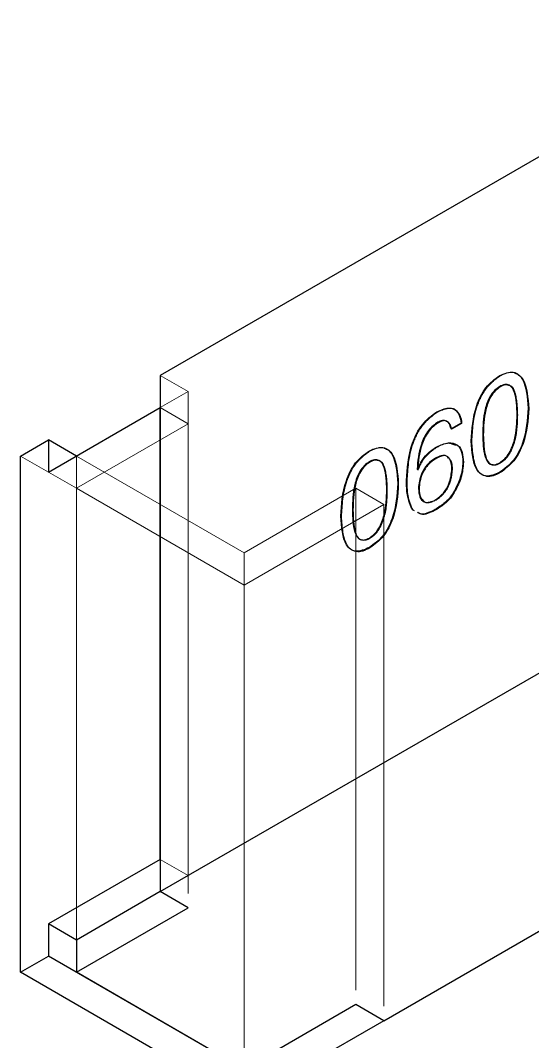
# Model space of a CAD drawing. Header units: millimetres. Extents: x 0 to 841, y 0 to 2287.
# Drawn here: x 613.403 to 614.698, y 248.766 to 251.35 of the extents above; entities that cross this region are included whole.
import ezdxf

# ---------------------------------------------------------------- set-up
doc = ezdxf.new("R2010")
doc.units = ezdxf.units.MM
doc.linetypes.add('HIDDEN', pattern=[1.905, 1.27, -0.635])

msp = doc.modelspace()

# ---------------------------------------------------------------- linework, layer by layer
at = {"color": 7, "linetype": 'Continuous', "lineweight": 25}
for p, q in [((615.3123, 251.3498), (613.7566, 250.4517)), ((613.7566, 250.4517), (613.7566, 249.1453)), ((614.6153, 250.4232), (614.6167, 250.4224)), ((613.4738, 250.2068), (613.7566, 250.3701)), ((613.7566, 249.2269), (613.7566, 250.3701)), ((614.6872, 250.3683), (614.6886, 250.3675)), ((614.4563, 250.3314), (614.4577, 250.3305)), ((614.5177, 250.3307), (614.4922, 250.316)), ((614.5177, 250.3307), (614.5191, 250.3299)), ((614.4922, 250.316), (614.4936, 250.3151)), ((614.5191, 250.3299), (614.4936, 250.3151)), ((613.4031, 250.2476), (613.4738, 250.2885)), ((613.4738, 250.2885), (613.4738, 250.2068)), ((613.5445, 250.2476), (613.4738, 250.2885)), ((614.5724, 250.302), (614.5738, 250.3012)), ((613.4031, 248.9412), (613.4031, 250.2476)), ((614.2856, 250.2328), (614.287, 250.232)), ((614.4528, 250.2423), (614.4542, 250.2415)), ((614.5223, 250.233), (614.5237, 250.2322)), ((614.4064, 250.2142), (614.4076, 250.2136)), ((614.4064, 250.2142), (614.4076, 250.2136)), ((614.4078, 250.2134), (614.409, 250.2128)), ((614.6153, 250.2063), (614.6167, 250.2055)), ((614.3575, 250.178), (614.3589, 250.1771)), ((614.4099, 250.1654), (614.4113, 250.1646)), ((614.5015, 250.1607), (614.5029, 250.1599)), ((614.2427, 250.1117), (614.2441, 250.1109)), ((614.4001, 250.1085), (614.3948, 250.1112)), ((614.4493, 250.1105), (614.4507, 250.1097)), ((613.7566, 249.1453), (615.3123, 250.0433)), ((614.2856, 250.016), (614.287, 250.0152)), ((614.3223, 248.8187), (615.8779, 249.7168)), ((613.7566, 249.2269), (613.4738, 249.0636)), ((613.7566, 249.1453), (613.5445, 249.0228)), ((613.8273, 249.1045), (613.7566, 249.1453)), ((613.5445, 248.9412), (613.8273, 249.1045)), ((613.4738, 249.0636), (613.4738, 248.982)), ((613.5445, 249.0228), (613.4738, 249.0636)), ((613.5445, 249.0228), (613.5445, 248.9412)), ((613.4031, 248.9412), (613.4738, 248.982)), ((613.9687, 248.6962), (613.4738, 248.982)), ((613.9687, 248.6146), (613.4031, 248.9412)), ((613.9687, 248.6962), (613.5445, 248.9412)), ((614.2516, 248.8595), (613.9687, 248.6962)), ((614.3223, 248.8187), (614.2516, 248.8595)), ((614.3223, 248.8187), (613.9687, 248.6146))]:
    msp.add_line(p, q, dxfattribs=at)
at = {"color": 7, "linetype": 'HIDDEN', "lineweight": 18}
for p, q in [((615.8779, 251.0232), (614.3223, 250.1252)), ((613.8273, 250.4109), (613.7566, 250.4517)), ((614.6153, 250.4513), (614.6167, 250.4505)), ((613.7566, 250.3701), (613.8273, 250.4109)), ((613.8273, 250.4109), (613.8273, 249.1045)), ((613.8273, 250.3293), (613.7566, 250.3701)), ((614.4563, 250.3595), (614.4577, 250.3587)), ((614.6594, 250.3522), (614.6608, 250.3514)), ((613.5445, 250.166), (613.8273, 250.3293)), ((613.8273, 249.1861), (613.8273, 250.3293)), ((614.5435, 250.2853), (614.5449, 250.2845)), ((614.2856, 250.261), (614.287, 250.2601)), ((614.4563, 250.2711), (614.4577, 250.2703)), ((613.4738, 250.2068), (613.4031, 250.2476)), ((613.5445, 250.2476), (613.5445, 249.0228)), ((613.9687, 250.0027), (613.5445, 250.2476)), ((614.6153, 250.2304), (614.6167, 250.2296)), ((613.5445, 250.166), (613.4738, 250.2068)), ((614.4076, 250.2136), (614.4078, 250.2134)), ((614.4076, 250.2136), (614.409, 250.2128)), ((614.4945, 250.2156), (614.4959, 250.2148)), ((614.3797, 250.1855), (614.3812, 250.1846)), ((613.5445, 249.0228), (613.5445, 250.166)), ((613.9687, 249.9211), (613.5445, 250.166)), ((614.2516, 250.166), (613.9687, 250.0027)), ((614.3223, 250.1252), (614.2516, 250.166)), ((614.2516, 250.166), (614.2516, 248.8595)), ((614.3296, 250.1619), (614.3311, 250.1611)), ((614.3223, 250.1252), (613.9687, 249.9211)), ((614.3223, 250.1252), (614.3223, 248.8187)), ((614.4539, 250.1373), (614.4554, 250.1364)), ((614.3948, 250.1112), (614.3962, 250.1104)), ((614.2137, 250.095), (614.2151, 250.0942)), ((614.2856, 250.0401), (614.287, 250.0393)), ((613.9687, 250.0027), (613.9687, 248.6962)), ((613.8273, 249.1861), (613.7566, 249.2269))]:
    msp.add_line(p, q, dxfattribs=at)
at = {"color": 7, "linetype": 'Continuous', "lineweight": 25}
for points, knots in [([(614.6153, 250.4513), (614.6275, 250.4561), (614.6458, 250.4633), (614.6637, 250.4541), (614.683, 250.4298), (614.6853, 250.3956), (614.6872, 250.3683)], [0, 0, 0, 0, 0.248785, 0.374282, 0.499955, 1, 1, 1, 1]), ([(614.5435, 250.2853), (614.5451, 250.3148), (614.5471, 250.3517), (614.5664, 250.3987), (614.5846, 250.4286), (614.6031, 250.4423), (614.6153, 250.4513)], [0, 0, 0, 0, 0.500012, 0.625693, 0.751201, 1, 1, 1, 1]), ([(614.653, 250.4578), (614.657, 250.4563), (614.6658, 250.4532), (614.6842, 250.4283), (614.6866, 250.3945), (614.6886, 250.3675)], [0, 0, 0, 0, 0.14625, 0.317722, 1, 1, 1, 1]), ([(614.6153, 250.4232), (614.6109, 250.4202), (614.6022, 250.4143), (614.5872, 250.394), (614.5735, 250.3532), (614.5729, 250.3225), (614.5724, 250.302)], [0, 0, 0, 0, 0.125131, 0.250047, 0.49906, 1, 1, 1, 1]), ([(614.6167, 250.4224), (614.6124, 250.4194), (614.6036, 250.4135), (614.5887, 250.3932), (614.575, 250.3524), (614.5743, 250.3217), (614.5738, 250.3012)], [0, 0, 0, 0, 0.125131, 0.250047, 0.49906, 1, 1, 1, 1]), ([(614.6594, 250.3522), (614.6589, 250.3724), (614.6582, 250.4025), (614.6438, 250.4271), (614.6286, 250.4296), (614.6197, 250.4253), (614.6153, 250.4232)], [0, 0, 0, 0, 0.500906, 0.749819, 0.874781, 1, 1, 1, 1]), ([(614.6362, 250.4266), (614.6341, 250.4271), (614.6284, 250.4285), (614.6212, 250.4247), (614.6167, 250.4224)], [0, 0, 0, 0, 0.369257, 1, 1, 1, 1]), ([(614.3797, 250.1855), (614.3815, 250.2165), (614.3837, 250.2553), (614.4046, 250.3045), (614.4241, 250.3355), (614.4434, 250.3499), (614.4563, 250.3595)], [0, 0, 0, 0, 0.4996441, 0.6253276, 0.750848, 1, 1, 1, 1]), ([(614.4563, 250.3595), (614.4648, 250.3632), (614.4818, 250.3707), (614.5028, 250.3675), (614.5144, 250.3518), (614.5166, 250.3377), (614.5177, 250.3307)], [0, 0, 0, 0, 0.280542, 0.559408, 0.779403, 1, 1, 1, 1]), ([(614.5066, 250.3604), (614.5096, 250.3572), (614.5165, 250.3499), (614.5181, 250.3371), (614.5191, 250.3299)], [0, 0, 0, 0, 0.432191, 1, 1, 1, 1]), ([(614.6872, 250.3683), (614.6855, 250.3393), (614.6834, 250.3031), (614.6638, 250.2571), (614.6454, 250.2282), (614.6273, 250.2151), (614.6153, 250.2063)], [0, 0, 0, 0, 0.4996868, 0.6253523, 0.7508686, 1, 1, 1, 1]), ([(614.6886, 250.3675), (614.6869, 250.3385), (614.6848, 250.3023), (614.6652, 250.2563), (614.6468, 250.2274), (614.6287, 250.2143), (614.6167, 250.2055)], [0, 0, 0, 0, 0.4996868, 0.6253523, 0.7508686, 1, 1, 1, 1]), ([(614.4563, 250.3314), (614.4521, 250.3284), (614.4437, 250.3224), (614.4285, 250.3045), (614.4106, 250.2655), (614.4081, 250.2348), (614.4064, 250.2142)], [0, 0, 0, 0, 0.125456, 0.250769, 0.499842, 1, 1, 1, 1]), ([(614.4577, 250.3305), (614.4535, 250.3275), (614.4451, 250.3216), (614.4299, 250.3037), (614.412, 250.2647), (614.4095, 250.234), (614.4078, 250.2134)], [0, 0, 0, 0, 0.125456, 0.250769, 0.499842, 1, 1, 1, 1]), ([(614.4922, 250.316), (614.491, 250.3208), (614.4887, 250.3305), (614.4796, 250.338), (614.4678, 250.3373), (614.4601, 250.3333), (614.4563, 250.3314)], [0, 0, 0, 0, 0.280442, 0.559411, 0.779526, 1, 1, 1, 1]), ([(614.4802, 250.3356), (614.48, 250.3358), (614.4774, 250.338), (614.469, 250.3361), (614.4615, 250.3324), (614.4577, 250.3305)], [0, 0, 0, 0, 0.038702, 0.51896, 1, 1, 1, 1]), ([(614.6153, 250.2304), (614.6197, 250.2335), (614.6285, 250.2397), (614.6436, 250.2597), (614.6582, 250.3008), (614.6589, 250.3316), (614.6594, 250.3522)], [0, 0, 0, 0, 0.125208, 0.250259, 0.499246, 1, 1, 1, 1]), ([(614.4563, 250.2711), (614.466, 250.2753), (614.4854, 250.2836), (614.5089, 250.2784), (614.5202, 250.2583), (614.5216, 250.2414), (614.5223, 250.233)], [0, 0, 0, 0, 0.2806175, 0.559274, 0.7792377, 1, 1, 1, 1]), ([(614.6153, 250.2063), (614.6033, 250.2012), (614.5853, 250.1935), (614.5669, 250.2012), (614.5472, 250.2244), (614.5451, 250.2583), (614.5435, 250.2853)], [0, 0, 0, 0, 0.249123, 0.374635, 0.500323, 1, 1, 1, 1]), ([(614.5724, 250.302), (614.5729, 250.2821), (614.5736, 250.2522), (614.5872, 250.2272), (614.6022, 250.2241), (614.6109, 250.2283), (614.6153, 250.2304)], [0, 0, 0, 0, 0.500896, 0.749906, 0.874864, 1, 1, 1, 1]), ([(614.5738, 250.3012), (614.5745, 250.2817), (614.5754, 250.2526), (614.587, 250.2268), (614.5963, 250.2259), (614.5981, 250.2257)], [0, 0, 0, 0, 0.6192716, 0.9271295, 1, 1, 1, 1]), ([(614.2137, 250.095), (614.2153, 250.1245), (614.2174, 250.1614), (614.2366, 250.2084), (614.2549, 250.2383), (614.2733, 250.2519), (614.2856, 250.261)], [0, 0, 0, 0, 0.500012, 0.6256932, 0.7512012, 1, 1, 1, 1]), ([(614.2856, 250.261), (614.2978, 250.2658), (614.316, 250.273), (614.334, 250.2638), (614.3533, 250.2394), (614.3556, 250.2053), (614.3575, 250.178)], [0, 0, 0, 0, 0.248785, 0.374282, 0.499955, 1, 1, 1, 1]), ([(614.3233, 250.2674), (614.3273, 250.266), (614.336, 250.2629), (614.3544, 250.238), (614.3569, 250.2042), (614.3589, 250.1771)], [0, 0, 0, 0, 0.14625, 0.317722, 1, 1, 1, 1]), ([(614.4076, 250.2136), (614.4106, 250.2205), (614.4166, 250.2345), (614.4338, 250.2561), (614.4477, 250.2654), (614.4563, 250.2711)], [0, 0, 0, 0, 0.280289, 0.560345, 1, 1, 1, 1]), ([(614.4994, 250.2765), (614.5031, 250.276), (614.5134, 250.2747), (614.5214, 250.257), (614.523, 250.2404), (614.5237, 250.2322)], [0, 0, 0, 0, 0.218073, 0.608328, 1, 1, 1, 1]), ([(614.2856, 250.2328), (614.2812, 250.2299), (614.2724, 250.224), (614.2575, 250.2037), (614.2438, 250.1628), (614.2432, 250.1322), (614.2427, 250.1117)], [0, 0, 0, 0, 0.1251313, 0.2500469, 0.4990601, 1, 1, 1, 1]), ([(614.287, 250.232), (614.2826, 250.2291), (614.2739, 250.2232), (614.2589, 250.2029), (614.2452, 250.162), (614.2446, 250.1314), (614.2441, 250.1109)], [0, 0, 0, 0, 0.1251313, 0.2500469, 0.4990601, 1, 1, 1, 1]), ([(614.3296, 250.1619), (614.3292, 250.182), (614.3285, 250.2121), (614.3141, 250.2368), (614.2988, 250.2393), (614.29, 250.235), (614.2856, 250.2328)], [0, 0, 0, 0, 0.500906, 0.749819, 0.874781, 1, 1, 1, 1]), ([(614.3065, 250.2362), (614.3044, 250.2367), (614.2987, 250.2381), (614.2915, 250.2344), (614.287, 250.232)], [0, 0, 0, 0, 0.369257, 1, 1, 1, 1]), ([(614.4528, 250.2423), (614.4462, 250.2378), (614.433, 250.2288), (614.418, 250.2061), (614.4114, 250.184), (614.4104, 250.1716), (614.4099, 250.1654)], [0, 0, 0, 0, 0.280297, 0.558545, 0.778963, 1, 1, 1, 1]), ([(614.4542, 250.2415), (614.4476, 250.237), (614.4345, 250.228), (614.4194, 250.2052), (614.4128, 250.1832), (614.4118, 250.1708), (614.4113, 250.1646)], [0, 0, 0, 0, 0.280297, 0.558545, 0.778963, 1, 1, 1, 1]), ([(614.4945, 250.2156), (614.4938, 250.2225), (614.4925, 250.2364), (614.4827, 250.249), (614.4678, 250.2496), (614.4578, 250.2448), (614.4528, 250.2423)], [0, 0, 0, 0, 0.280784, 0.559454, 0.779294, 1, 1, 1, 1]), ([(614.4859, 250.2422), (614.4847, 250.2439), (614.4811, 250.2493), (614.469, 250.2484), (614.4591, 250.2438), (614.4542, 250.2415)], [0, 0, 0, 0, 0.187759, 0.593081, 1, 1, 1, 1]), ([(614.5223, 250.233), (614.5212, 250.2197), (614.5192, 250.196), (614.5069, 250.1715), (614.5015, 250.1607)], [0, 0, 0, 0, 0.55918, 1, 1, 1, 1]), ([(614.5237, 250.2322), (614.5226, 250.2189), (614.5206, 250.1952), (614.5083, 250.1707), (614.5029, 250.1599)], [0, 0, 0, 0, 0.55918, 1, 1, 1, 1]), ([(614.4539, 250.1373), (614.4605, 250.1421), (614.4735, 250.1518), (614.4913, 250.1821), (614.4933, 250.2029), (614.4945, 250.2156)], [0, 0, 0, 0, 0.280776, 0.559966, 1, 1, 1, 1]), ([(614.6167, 250.2055), (614.6043, 250.1995), (614.5903, 250.1926), (614.5802, 250.197), (614.579, 250.1975)], [0, 0, 0, 0, 0.881223, 1, 1, 1, 1]), ([(614.3575, 250.178), (614.3558, 250.149), (614.3537, 250.1127), (614.334, 250.0668), (614.3157, 250.0379), (614.2976, 250.0247), (614.2856, 250.016)], [0, 0, 0, 0, 0.499687, 0.625352, 0.750869, 1, 1, 1, 1]), ([(614.3589, 250.1771), (614.3572, 250.1482), (614.3551, 250.1119), (614.3355, 250.066), (614.3171, 250.0371), (614.299, 250.0239), (614.287, 250.0152)], [0, 0, 0, 0, 0.499687, 0.625352, 0.750869, 1, 1, 1, 1]), ([(614.3948, 250.1112), (614.3896, 250.1231), (614.3802, 250.1444), (614.3799, 250.1729), (614.3797, 250.1855)], [0, 0, 0, 0, 0.558783, 1, 1, 1, 1]), ([(614.2856, 250.0401), (614.29, 250.0432), (614.2987, 250.0493), (614.3139, 250.0693), (614.3284, 250.1104), (614.3292, 250.1413), (614.3296, 250.1619)], [0, 0, 0, 0, 0.125208, 0.250259, 0.499246, 1, 1, 1, 1]), ([(614.4099, 250.1654), (614.4106, 250.158), (614.4119, 250.1433), (614.4223, 250.1301), (614.4381, 250.1297), (614.4487, 250.1347), (614.4539, 250.1373)], [0, 0, 0, 0, 0.280779, 0.559503, 0.779325, 1, 1, 1, 1]), ([(614.4113, 250.1646), (614.4117, 250.1568), (614.4124, 250.1444), (614.4191, 250.1382), (614.4216, 250.1359)], [0, 0, 0, 0, 0.622484, 1, 1, 1, 1]), ([(614.5015, 250.1607), (614.4976, 250.1542), (614.4898, 250.1412), (614.4713, 250.1236), (614.4576, 250.1155), (614.4493, 250.1105)], [0, 0, 0, 0, 0.279388, 0.559544, 1, 1, 1, 1]), ([(614.5029, 250.1599), (614.499, 250.1534), (614.4912, 250.1404), (614.4727, 250.1228), (614.4591, 250.1147), (614.4507, 250.1097)], [0, 0, 0, 0, 0.279388, 0.559544, 1, 1, 1, 1]), ([(614.2427, 250.1117), (614.2432, 250.0917), (614.2438, 250.0619), (614.2575, 250.0368), (614.2724, 250.0338), (614.2812, 250.038), (614.2856, 250.0401)], [0, 0, 0, 0, 0.500896, 0.749906, 0.874864, 1, 1, 1, 1]), ([(614.2441, 250.1109), (614.2448, 250.0914), (614.2457, 250.0622), (614.2573, 250.0364), (614.2666, 250.0355), (614.2684, 250.0353)], [0, 0, 0, 0, 0.619272, 0.927129, 1, 1, 1, 1]), ([(614.4493, 250.1105), (614.4369, 250.1046), (614.4205, 250.0967), (614.4096, 250.1035), (614.407, 250.1052)], [0, 0, 0, 0, 0.758956, 1, 1, 1, 1]), ([(614.4507, 250.1097), (614.4383, 250.1037), (614.4219, 250.0959), (614.411, 250.1027), (614.4084, 250.1043)], [0, 0, 0, 0, 0.758956, 1, 1, 1, 1]), ([(614.2856, 250.016), (614.2736, 250.0109), (614.2555, 250.0032), (614.2371, 250.0108), (614.2175, 250.0341), (614.2154, 250.0679), (614.2137, 250.095)], [0, 0, 0, 0, 0.249123, 0.374635, 0.500323, 1, 1, 1, 1]), ([(614.287, 250.0152), (614.2746, 250.0091), (614.2605, 250.0023), (614.2504, 250.0066), (614.2492, 250.0072)], [0, 0, 0, 0, 0.8812229, 1, 1, 1, 1])]:
    msp.add_open_spline(points, degree=3, knots=knots, dxfattribs=at)
at = {"color": 7, "linetype": 'HIDDEN', "lineweight": 18}
for points, knots in [([(614.6167, 250.4505), (614.6294, 250.4564), (614.643, 250.4627), (614.6524, 250.4581), (614.653, 250.4578)], [0, 0, 0, 0, 0.9314512, 1, 1, 1, 1]), ([(614.5449, 250.2845), (614.5465, 250.314), (614.5485, 250.3509), (614.5678, 250.3979), (614.586, 250.4278), (614.6045, 250.4414), (614.6167, 250.4505)], [0, 0, 0, 0, 0.500012, 0.625693, 0.751201, 1, 1, 1, 1]), ([(614.6608, 250.3514), (614.6601, 250.371), (614.6592, 250.4004), (614.6471, 250.4258), (614.6378, 250.4264), (614.6362, 250.4266)], [0, 0, 0, 0, 0.6249808, 0.9355493, 1, 1, 1, 1]), ([(614.3812, 250.1846), (614.3829, 250.2156), (614.3851, 250.2544), (614.4061, 250.3036), (614.4256, 250.3347), (614.4448, 250.3491), (614.4577, 250.3587)], [0, 0, 0, 0, 0.4996441, 0.6253276, 0.750848, 1, 1, 1, 1]), ([(614.4577, 250.3587), (614.4661, 250.3622), (614.4828, 250.3694), (614.5008, 250.3688), (614.5058, 250.3616), (614.5066, 250.3604)], [0, 0, 0, 0, 0.45878, 0.91482, 1, 1, 1, 1]), ([(614.4936, 250.3151), (614.4925, 250.3202), (614.4904, 250.3299), (614.4835, 250.3337), (614.4802, 250.3356)], [0, 0, 0, 0, 0.517733, 1, 1, 1, 1]), ([(614.6167, 250.2296), (614.6211, 250.2327), (614.6299, 250.2388), (614.645, 250.2589), (614.6596, 250.3), (614.6603, 250.3308), (614.6608, 250.3514)], [0, 0, 0, 0, 0.125208, 0.250259, 0.499246, 1, 1, 1, 1]), ([(614.4577, 250.2703), (614.4677, 250.2751), (614.4833, 250.2826), (614.4952, 250.2781), (614.4994, 250.2765)], [0, 0, 0, 0, 0.643088, 1, 1, 1, 1]), ([(614.579, 250.1975), (614.5755, 250.1985), (614.5672, 250.2009), (614.5489, 250.2243), (614.5467, 250.2578), (614.5449, 250.2845)], [0, 0, 0, 0, 0.128167, 0.303391, 1, 1, 1, 1]), ([(614.2151, 250.0942), (614.2168, 250.1236), (614.2188, 250.1606), (614.238, 250.2075), (614.2563, 250.2375), (614.2747, 250.2511), (614.287, 250.2601)], [0, 0, 0, 0, 0.500012, 0.6256932, 0.7512012, 1, 1, 1, 1]), ([(614.287, 250.2601), (614.2997, 250.266), (614.3132, 250.2724), (614.3226, 250.2677), (614.3233, 250.2674)], [0, 0, 0, 0, 0.931451, 1, 1, 1, 1]), ([(614.409, 250.2128), (614.412, 250.2197), (614.418, 250.2337), (614.4352, 250.2553), (614.4491, 250.2646), (614.4577, 250.2703)], [0, 0, 0, 0, 0.280289, 0.560345, 1, 1, 1, 1]), ([(614.3311, 250.1611), (614.3304, 250.1807), (614.3294, 250.2101), (614.3173, 250.2354), (614.3081, 250.2361), (614.3065, 250.2362)], [0, 0, 0, 0, 0.624981, 0.935549, 1, 1, 1, 1]), ([(614.4959, 250.2148), (614.4955, 250.2221), (614.4948, 250.234), (614.4884, 250.2399), (614.4859, 250.2422)], [0, 0, 0, 0, 0.613579, 1, 1, 1, 1]), ([(614.5981, 250.2257), (614.6, 250.2252), (614.6054, 250.2237), (614.6123, 250.2273), (614.6167, 250.2296)], [0, 0, 0, 0, 0.345359, 1, 1, 1, 1]), ([(614.4554, 250.1364), (614.4619, 250.1413), (614.4749, 250.151), (614.4927, 250.1813), (614.4947, 250.2021), (614.4959, 250.2148)], [0, 0, 0, 0, 0.280776, 0.559966, 1, 1, 1, 1]), ([(614.3962, 250.1104), (614.391, 250.1223), (614.3817, 250.1436), (614.3813, 250.1721), (614.3812, 250.1846)], [0, 0, 0, 0, 0.558783, 1, 1, 1, 1]), ([(614.287, 250.0393), (614.2914, 250.0423), (614.3002, 250.0485), (614.3153, 250.0685), (614.3298, 250.1096), (614.3306, 250.1405), (614.3311, 250.1611)], [0, 0, 0, 0, 0.125208, 0.250259, 0.499246, 1, 1, 1, 1]), ([(614.4216, 250.1359), (614.4229, 250.134), (614.4268, 250.1282), (614.4397, 250.1292), (614.4501, 250.134), (614.4554, 250.1364)], [0, 0, 0, 0, 0.197546, 0.597995, 1, 1, 1, 1]), ([(614.2492, 250.0072), (614.2457, 250.0082), (614.2375, 250.0105), (614.2192, 250.034), (614.2169, 250.0674), (614.2151, 250.0942)], [0, 0, 0, 0, 0.128167, 0.303391, 1, 1, 1, 1]), ([(614.2684, 250.0353), (614.2703, 250.0348), (614.2757, 250.0333), (614.2825, 250.0369), (614.287, 250.0393)], [0, 0, 0, 0, 0.3453587, 1, 1, 1, 1])]:
    msp.add_open_spline(points, degree=3, knots=knots, dxfattribs=at)

doc.saveas('drawing.dxf')
